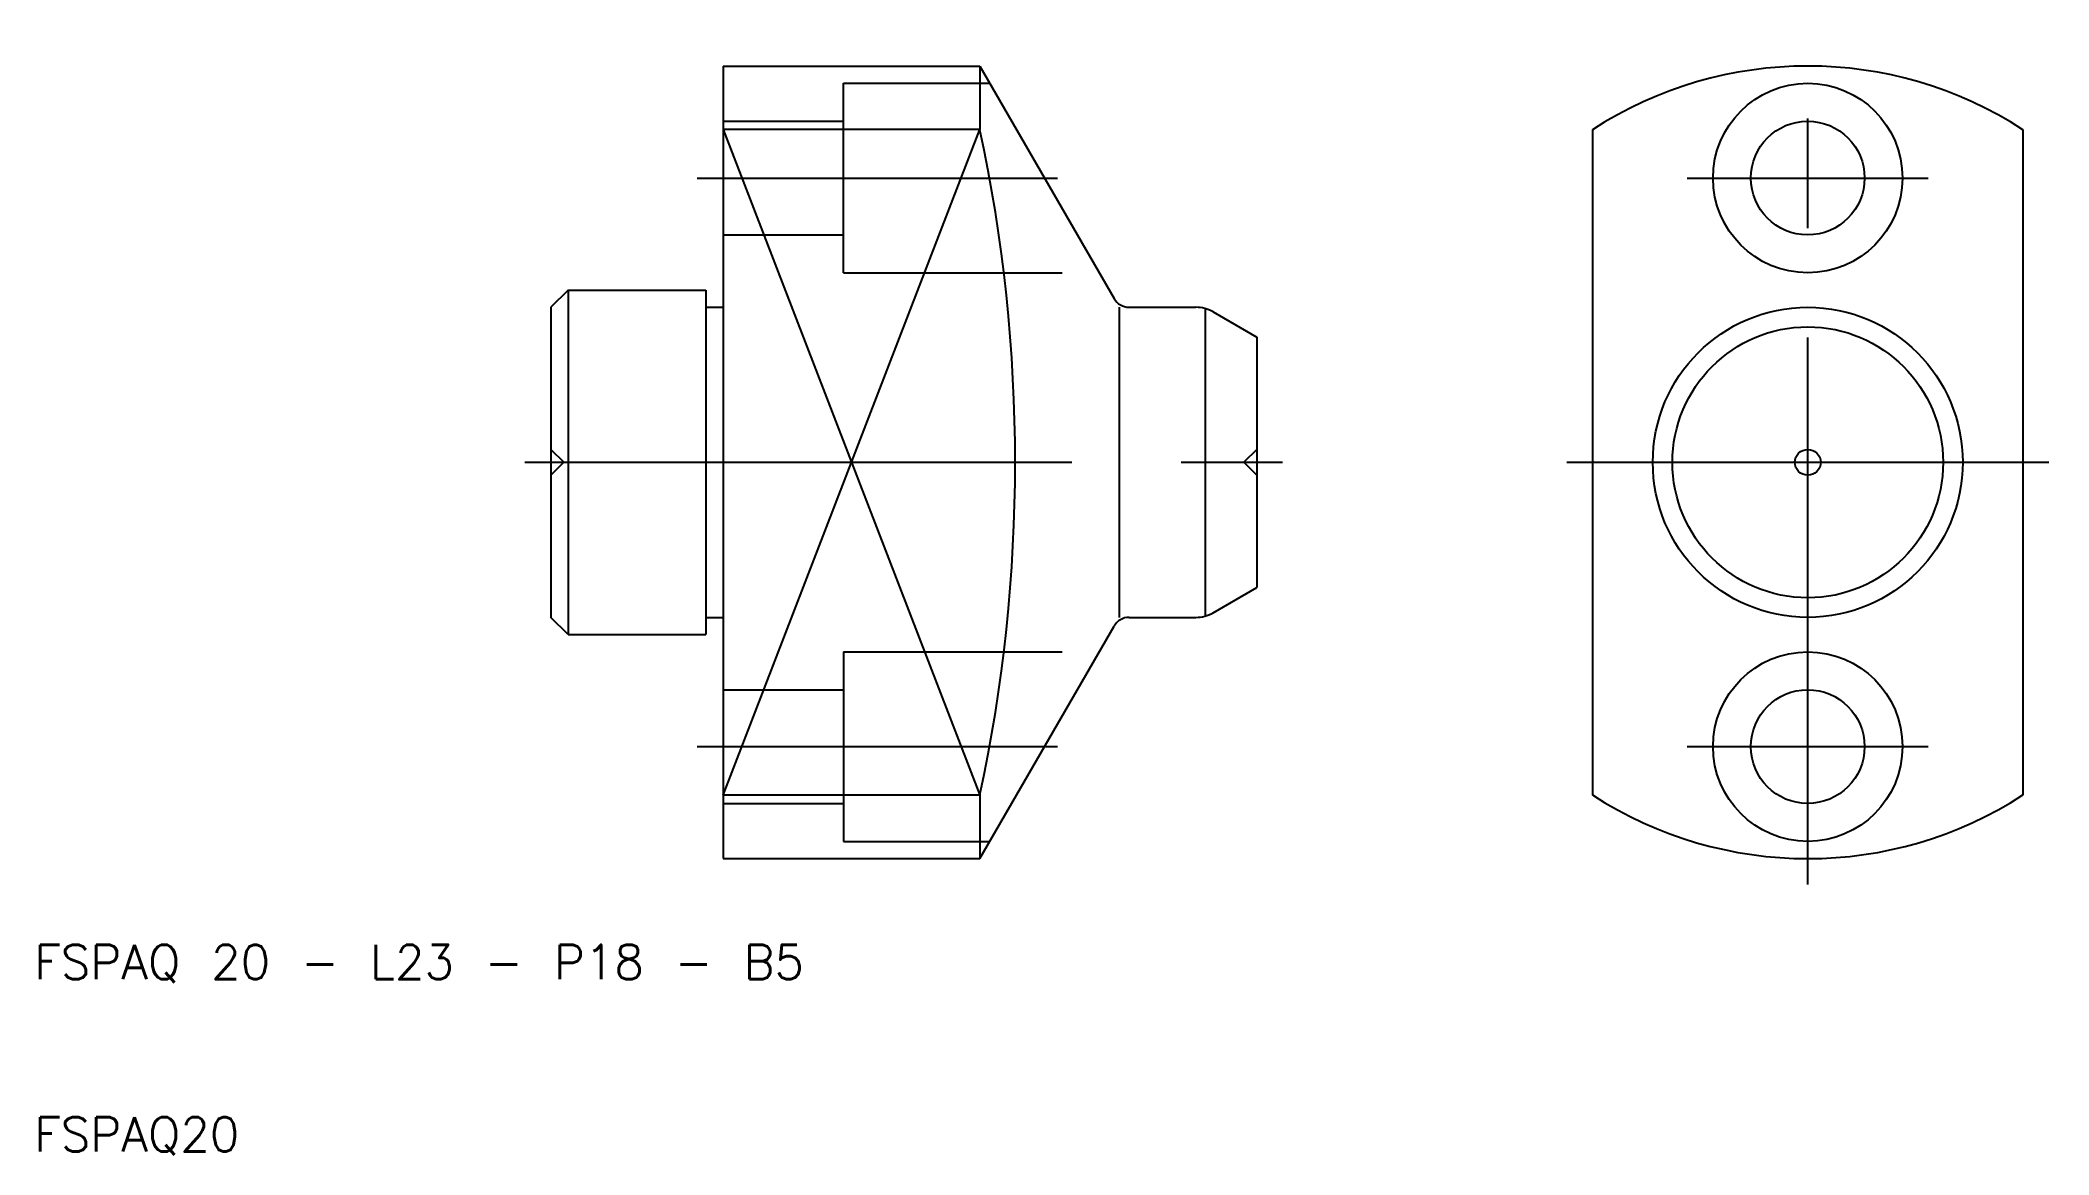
# Model space of a CAD drawing. Extents: x 10 to 127, y 10 to 74.
import ezdxf

# ---------------------------------------------------------------- set-up
doc = ezdxf.new("R2010")
doc.units = 0
doc.linetypes.add('CENTER', pattern=[50.8, 31.75, -6.35, 6.35, -6.35])
doc.linetypes.add('DASHED', pattern=[19.05, 12.7, -6.35])
doc.layers.get('0').update_dxf_attribs({"linetype": 'CONTINUOUS'})
doc.layers.add('5', color=7, linetype='CONTINUOUS')
doc.layers.add('CENTER', color=1, linetype='CENTER')
doc.styles.get("Standard").update_dxf_attribs({"font": 'txt.shx'})

msp = doc.modelspace()

# ---------------------------------------------------------------- linework, layer by layer
for p, q in [((50, 73), (64.92, 73)), ((50, 73), (50, 59)), ((64.92, 73), (64.92, 69.31)), ((64.92, 73), (72.71, 59.5)), ((100.5, 69.31), (100.5, 30.69)), ((125.5, 69.31), (125.5, 30.69)), ((41, 60), (40, 59)), ((41, 60), (41, 40)), ((41, 60), (49, 60)), ((49, 60), (49, 59)), ((40, 59), (40, 41)), ((49, 59), (49, 41)), ((49, 59), (50, 59)), ((50, 59), (50, 41)), ((73, 59), (73, 41)), ((73.58, 59), (77.46, 59)), ((78, 58.93), (78, 41.07)), ((78.46, 58.73), (81, 57.27)), ((81, 57.27), (81, 42.73)), ((78.46, 41.27), (81, 42.73)), ((41, 40), (40, 41)), ((49, 41), (49, 40)), ((49, 41), (50, 41)), ((50, 41), (50, 27)), ((73.58, 41), (77.46, 41)), ((41, 40), (49, 40)), ((64.92, 27), (72.71, 40.5)), ((64.92, 30.69), (64.92, 27)), ((50, 27), (64.92, 27))]:
    msp.add_line(p, q)
at = {"color": 3, "linetype": 'DASHED'}
for p, q in [((57, 72), (65.49, 72)), ((57, 61), (57, 72)), ((50, 69.8), (57, 69.8)), ((50, 63.2), (57, 63.2)), ((57, 61), (71.85, 61)), ((40, 50.75), (40.75, 50)), ((81, 50.75), (80.25, 50)), ((40.75, 50), (40, 49.25)), ((80.25, 50), (81, 49.25)), ((57, 39), (71.85, 39)), ((57, 39), (57, 28)), ((50, 36.8), (57, 36.8)), ((50, 30.2), (57, 30.2)), ((57, 28), (65.49, 28))]:
    msp.add_line(p, q, dxfattribs=at)
at = {"color": 3}
for p, q in [((50, 30.69), (64.92, 69.31)), ((50, 69.31), (64.92, 30.69))]:
    msp.add_line(p, q, dxfattribs=at)
for centre, radius in [((113, 66.5), 5.5), ((113, 66.5), 3.3), ((113, 50), 9), ((113, 50), 7.86), ((113, 50), 0.75), ((113, 33.5), 5.5), ((113, 33.5), 3.3)]:
    msp.add_circle(centre, radius)
for centre, radius, start, end in [((113, 50), 23, 57.0793, 122.9207), ((73.58, 60), 1, 210, 270), ((77.46, 57), 2, 60, 90), ((73.58, 40), 1, 90, 150), ((77.46, 43), 2, 270, 300), ((113, 50), 23, 237.0793, 302.9207)]:
    msp.add_arc(centre, radius, start, end)
at = {"layer": '5'}
for p, q in [((64.92, 69.31), (50, 69.31)), ((64.92, 30.69), (50, 30.69))]:
    msp.add_line(p, q, dxfattribs=at)
msp.add_arc((-25.03, 50), 92, 347.8861, 12.1139, dxfattribs=at)
at = {"layer": 'CENTER'}
for p, q in [((113, 25.5), (113, 74.5)), ((48.5, 66.5), (69.42, 66.5)), ((106, 66.5), (120, 66.5)), ((38.5, 50), (82.5, 50)), ((99, 50), (127, 50)), ((48.5, 33.5), (69.42, 33.5)), ((106, 33.5), (120, 33.5))]:
    msp.add_line(p, q, dxfattribs=at)

# ---------------------------------------------------------------- texts
for s, p in [('FSPAQ 20 - L23 - P18 - B5', (10, 20)), ('FSPAQ20', (10, 10))]:
    msp.add_text(s, height=2).set_placement(p)

doc.saveas('drawing.dxf')
